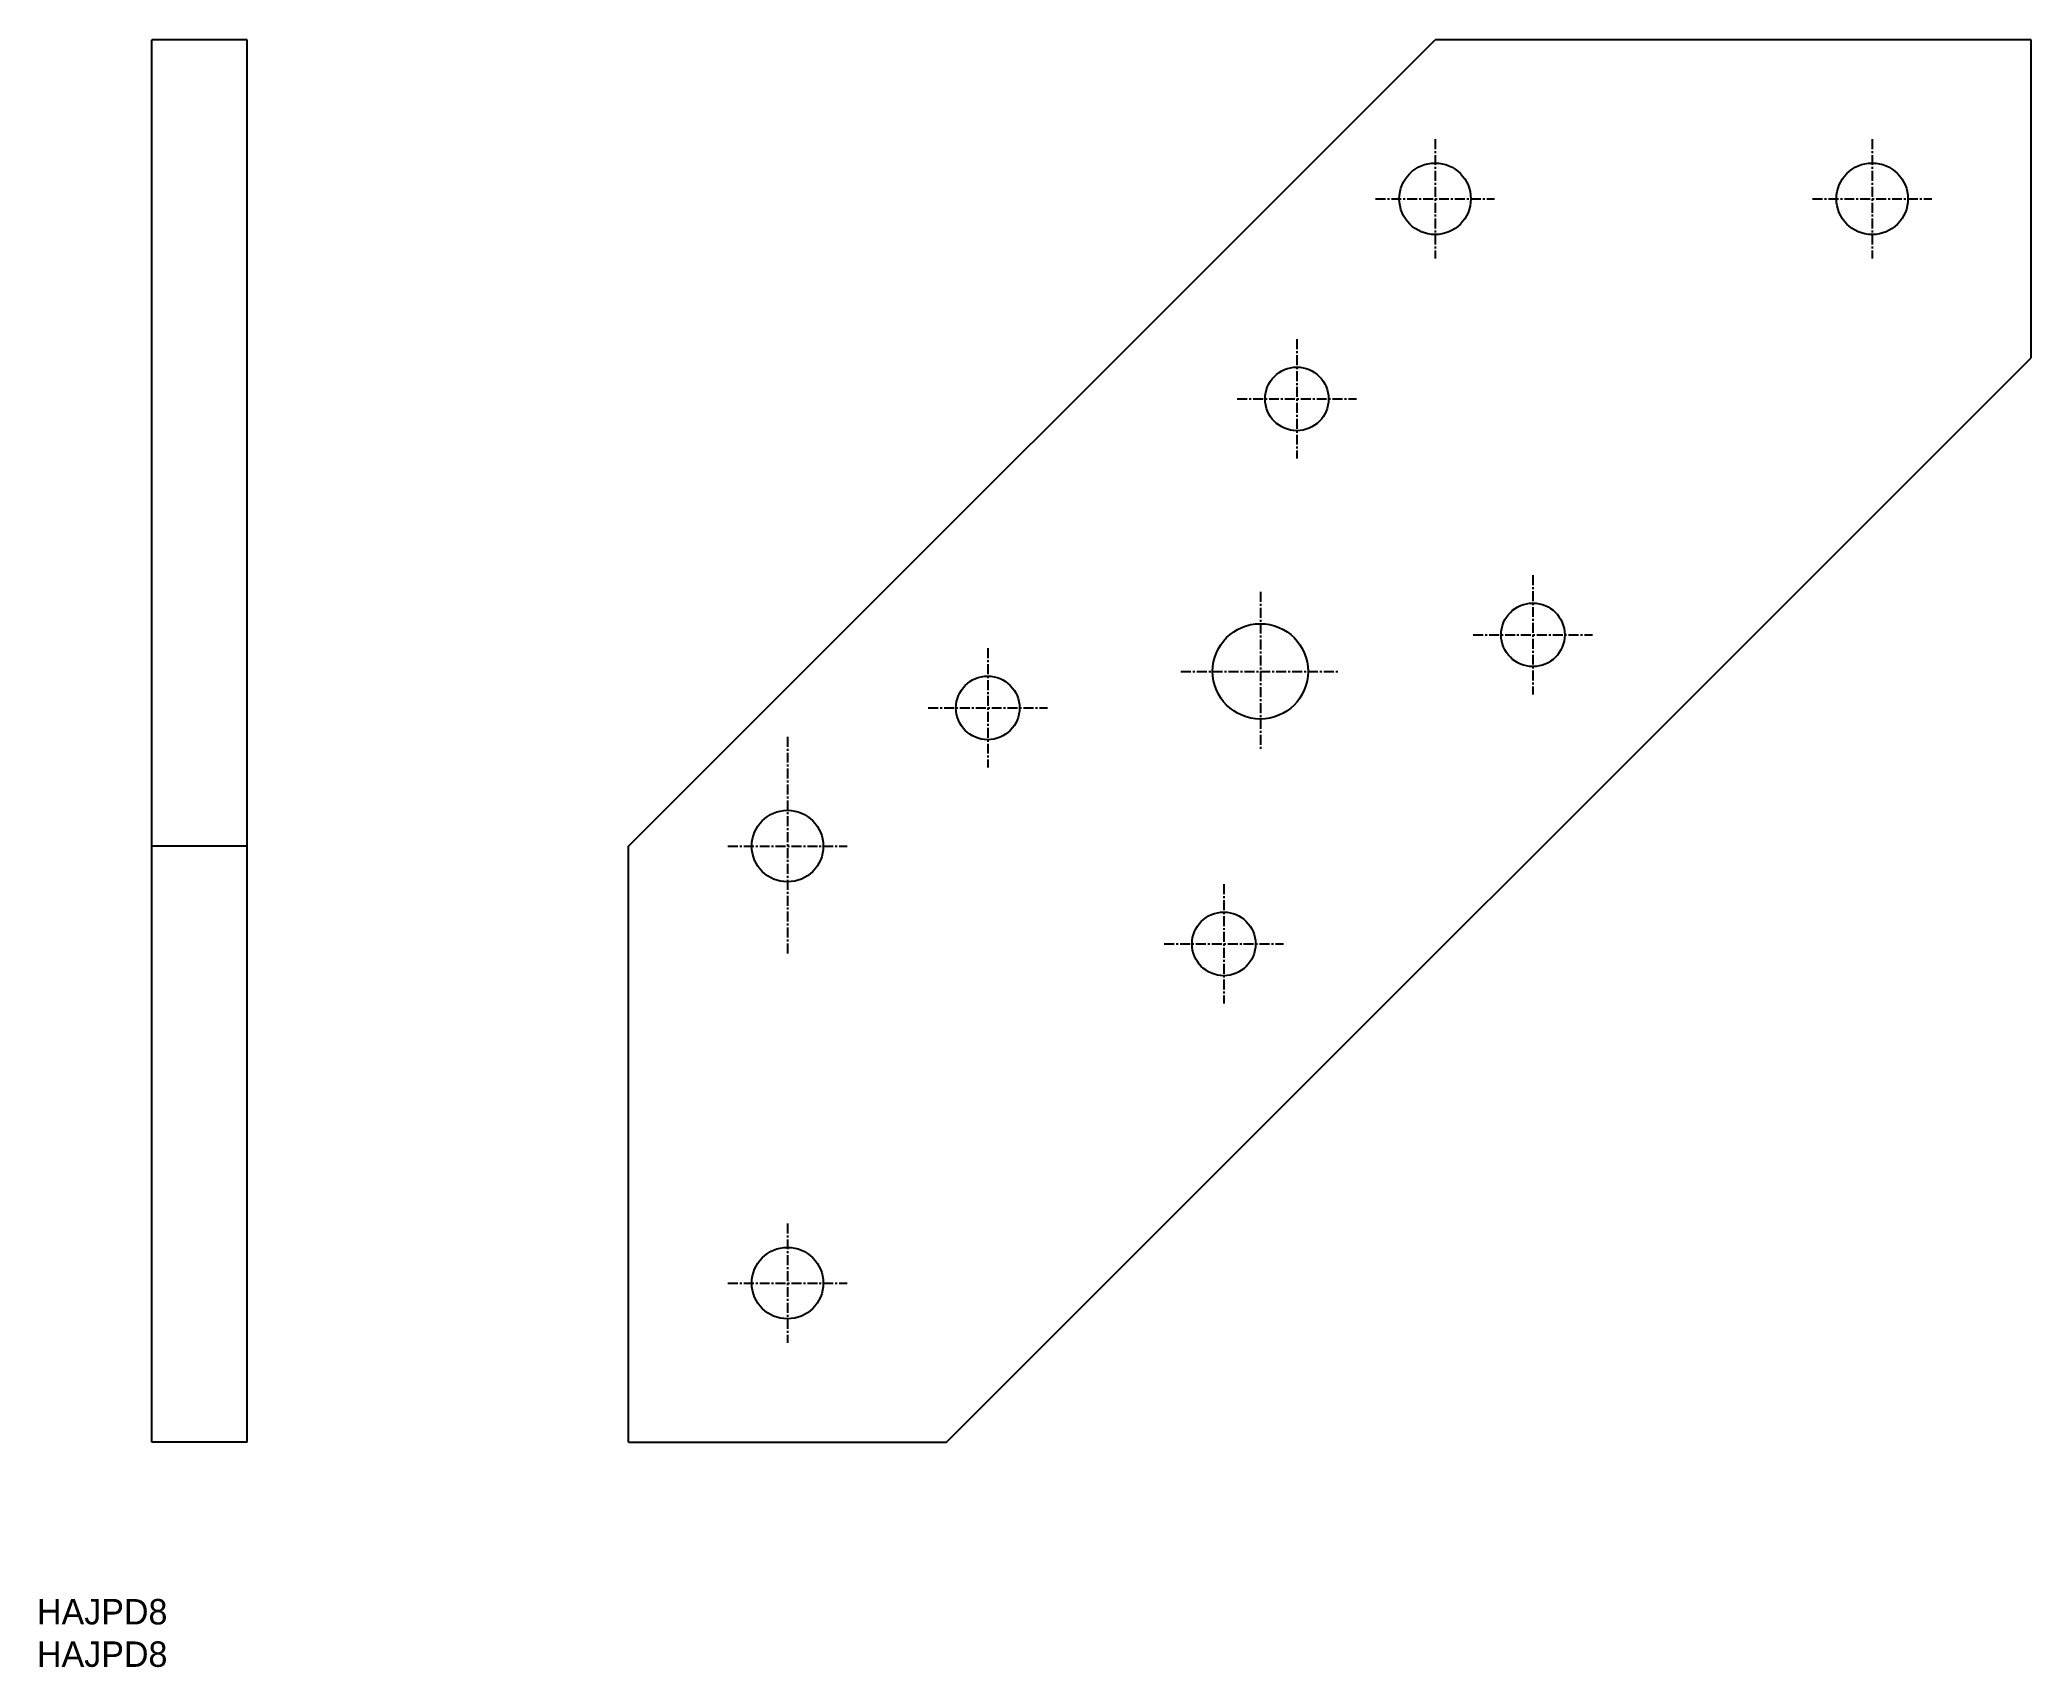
# Model space of a CAD drawing. Extents: x 14 to 265, y 5 to 210.
import ezdxf

# ---------------------------------------------------------------- set-up
doc = ezdxf.new("R2010")
doc.units = 0
doc.linetypes.add('CENTER', pattern=[2, 1.25, -0.25, 0.25, -0.25])
doc.layers.get('0').update_dxf_attribs({"linetype": 'CONTINUOUS'})
doc.layers.add('CENTER', color=1, linetype='CENTER')

msp = doc.modelspace()

# ---------------------------------------------------------------- linework, layer by layer
at = {"color": 7, "linetype": 'CONTINUOUS'}
for p, q in [((28.06, 33.5), (28.06, 209.97)), ((40.06, 209.97), (28.06, 209.97)), ((40.06, 33.5), (40.06, 209.97)), ((88.06, 108.5), (189.53, 209.97)), ((264.53, 209.97), (189.53, 209.97)), ((264.53, 169.97), (264.53, 209.97)), ((128.06, 33.5), (264.53, 169.97)), ((40.06, 108.5), (28.06, 108.5)), ((88.06, 33.5), (88.06, 108.5)), ((40.06, 33.5), (28.06, 33.5)), ((88.06, 33.5), (128.06, 33.5))]:
    msp.add_line(p, q, dxfattribs=at)
for centre, radius in [((189.53, 189.97), 4.5), ((244.53, 189.97), 4.5), ((172.14, 164.78), 4), ((201.84, 135.09), 4), ((167.55, 130.49), 6), ((133.25, 125.89), 4), ((108.06, 108.5), 4.5), ((162.95, 96.19), 4), ((108.06, 53.5), 4.5)]:
    msp.add_circle(centre, radius, dxfattribs=at)
at = {"layer": 'CENTER', "color": 1, "linetype": 'CENTER'}
for p, q in [((189.53, 197.47), (189.53, 182.47)), ((244.53, 197.47), (244.53, 182.47)), ((182.03, 189.97), (197.03, 189.97)), ((237.03, 189.97), (252.03, 189.97)), ((172.14, 172.28), (172.14, 157.28)), ((164.64, 164.78), (179.64, 164.78)), ((167.55, 140.49), (167.55, 120.49)), ((201.84, 142.59), (201.84, 127.59)), ((133.25, 133.39), (133.25, 118.39)), ((194.34, 135.09), (209.34, 135.09)), ((157.55, 130.49), (177.55, 130.49)), ((125.75, 125.89), (140.75, 125.89)), ((108.06, 122.25), (108.06, 94.75)), ((100.56, 108.5), (115.56, 108.5)), ((162.95, 103.69), (162.95, 88.69)), ((155.45, 96.19), (170.45, 96.19)), ((108.06, 61), (108.06, 46)), ((100.56, 53.5), (115.56, 53.5))]:
    msp.add_line(p, q, dxfattribs=at)

# ---------------------------------------------------------------- texts
at = {"color": 7, "linetype": 'CONTINUOUS'}
for p in [(13.63, 10.54), (13.63, 5.2)]:
    msp.add_text('HAJPD8', height=3.2, dxfattribs=at).set_placement(p)

doc.saveas('drawing.dxf')
